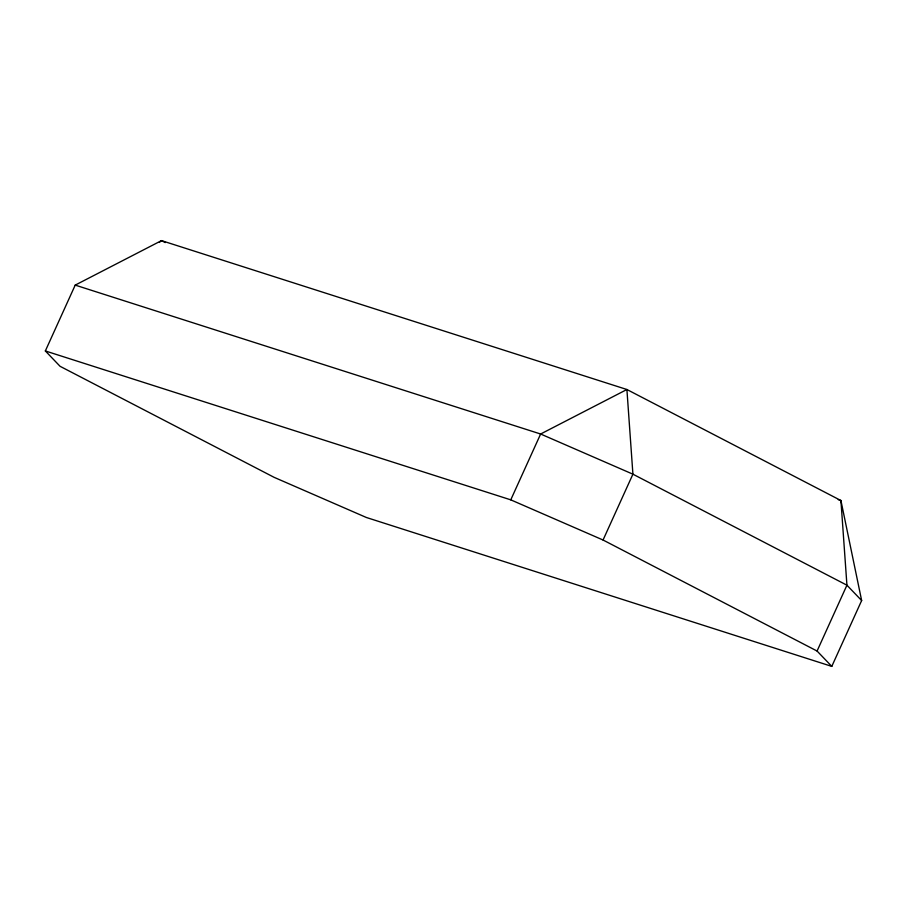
<?xml version="1.0" encoding="UTF-8"?>
<svg xmlns="http://www.w3.org/2000/svg" width="907" height="907" viewBox="0 0 907 907"><rect width="100%" height="100%" fill="white"/><g stroke="black" fill="none" stroke-linecap="round" stroke-linejoin="round"><path stroke-width="1.36" d="M45.35 350.952L75.213 285.115L161.491 240.616L626.907 389.511L840.925 500.528L861.65 600.547L831.787 666.384L366.371 517.489L274.084 477.32L60.066 366.303L45.35 350.952L510.766 499.848L603.053 540.016L817.071 651.033L831.787 666.384M510.766 499.848L540.629 434.011L626.907 389.511L632.916 474.18L603.053 540.016M817.071 651.033L846.934 585.196L840.925 500.528L838.227 499.666M159.326 242.43L161.491 240.616L165.244 242.566M75.213 285.115L540.629 434.011L632.916 474.18L846.934 585.196L861.65 600.547"/></g></svg>
